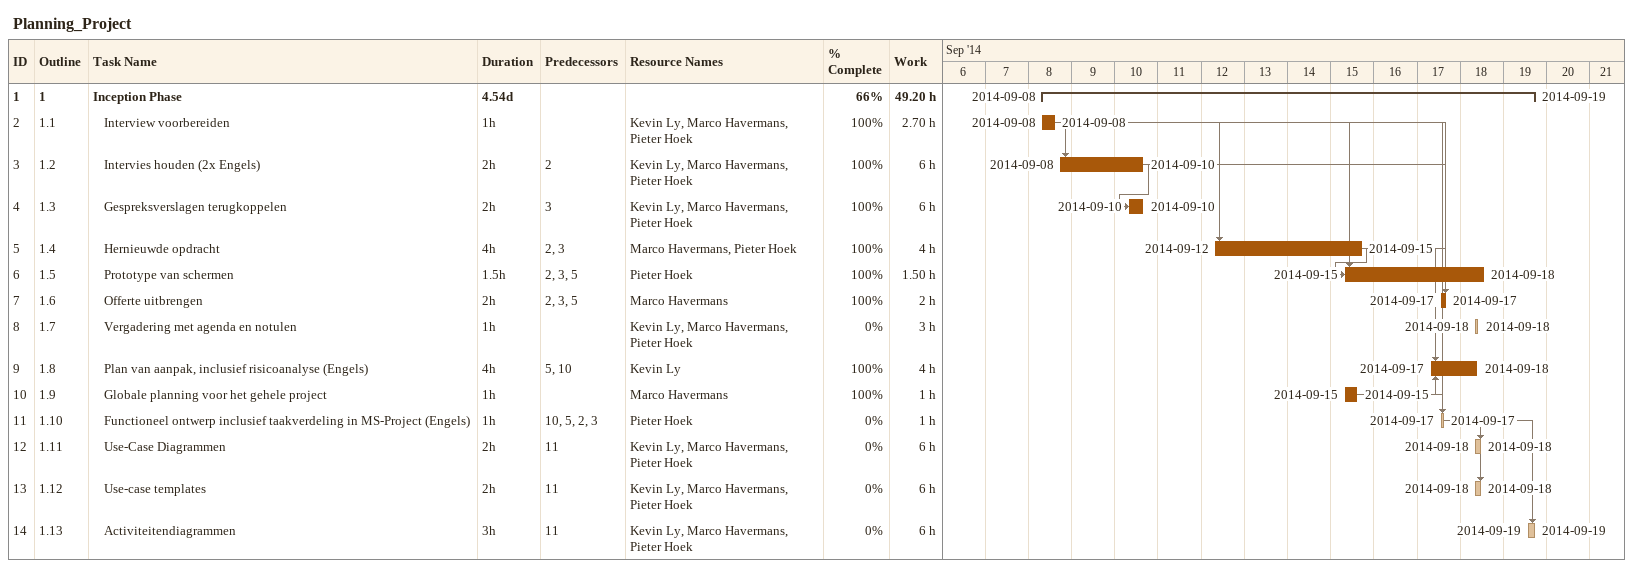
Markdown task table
Planning_Project

| ID | WBS | Task | Duration | Start | Finish | Predecessors | Resources | % complete | Work (h) |
|---|---|---|---|---|---|---|---|---|---|
| 1 | 1 | **Inception Phase** | 4.54d | 2014-09-08 | 2014-09-19 |  |  | 66 | 49.20 |
| 2 | 1.1 | Interview voorbereiden | 1h | 2014-09-08 | 2014-09-08 |  | Kevin Ly, Marco Havermans, Pieter Hoek | 100 | 2.70 |
| 3 | 1.2 | Intervies houden (2x Engels) | 2h | 2014-09-08 | 2014-09-10 | 2 | Kevin Ly, Marco Havermans, Pieter Hoek | 100 | 6 |
| 4 | 1.3 | Gespreksverslagen terugkoppelen | 2h | 2014-09-10 | 2014-09-10 | 3 | Kevin Ly, Marco Havermans, Pieter Hoek | 100 | 6 |
| 5 | 1.4 | Hernieuwde opdracht | 4h | 2014-09-12 | 2014-09-15 | 2, 3 | Marco Havermans, Pieter Hoek | 100 | 4 |
| 6 | 1.5 | Prototype van schermen | 1.5h | 2014-09-15 | 2014-09-18 | 2, 3, 5 | Pieter Hoek | 100 | 1.50 |
| 7 | 1.6 | Offerte uitbrengen | 2h | 2014-09-17 | 2014-09-17 | 2, 3, 5 | Marco Havermans | 100 | 2 |
| 8 | 1.7 | Vergadering met agenda en notulen | 1h | 2014-09-18 | 2014-09-18 |  | Kevin Ly, Marco Havermans, Pieter Hoek | 0 | 3 |
| 9 | 1.8 | Plan van aanpak, inclusief risicoanalyse (Engels) | 4h | 2014-09-17 | 2014-09-18 | 5, 10 | Kevin Ly | 100 | 4 |
| 10 | 1.9 | Globale planning voor het gehele project | 1h | 2014-09-15 | 2014-09-15 |  | Marco Havermans | 100 | 1 |
| 11 | 1.10 | Functioneel ontwerp inclusief taakverdeling in MS-Project (Engels) | 1h | 2014-09-17 | 2014-09-17 | 10, 5, 2, 3 | Pieter Hoek | 0 | 1 |
| 12 | 1.11 | Use-Case Diagrammen | 2h | 2014-09-18 | 2014-09-18 | 11 | Kevin Ly, Marco Havermans, Pieter Hoek | 0 | 6 |
| 13 | 1.12 | Use-case templates | 2h | 2014-09-18 | 2014-09-18 | 11 | Kevin Ly, Marco Havermans, Pieter Hoek | 0 | 6 |
| 14 | 1.13 | Activiteitendiagrammen | 3h | 2014-09-19 | 2014-09-19 | 11 | Kevin Ly, Marco Havermans, Pieter Hoek | 0 | 6 |
